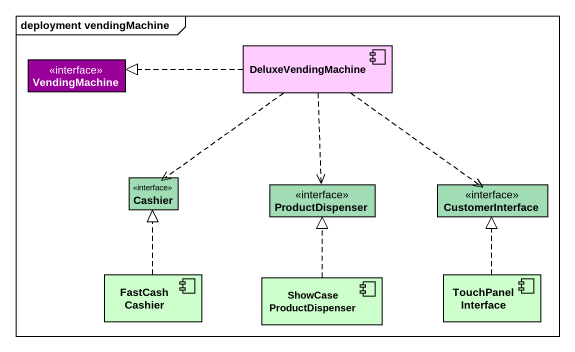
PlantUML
@startuml
mainframe deployment vendingMachine
allowmixing
hide circle
hide empty members
component DeluxeVendingMachine #FFCCFF
interface VendingMachine #990099
interface Cashier #A0DCB4
interface ProductDispenser #A0DCB4
interface CustomerInterface #A0DCB4
component "FastCash Cashier" as FastCash_Cashier #CCFFCC
component "TouchPanel Interface" as TouchPanel_Interface #CCFFCC
component "ShowCase ProductDispenser" as ShowCase_ProductDispenser #CCFFCC
DeluxeVendingMachine .left.|> VendingMachine
DeluxeVendingMachine ..> Cashier
DeluxeVendingMachine ..> ProductDispenser
DeluxeVendingMachine ..> CustomerInterface
FastCash_Cashier .up.|> Cashier
TouchPanel_Interface .up.|> CustomerInterface
ShowCase_ProductDispenser .up.|> ProductDispenser
@enduml
